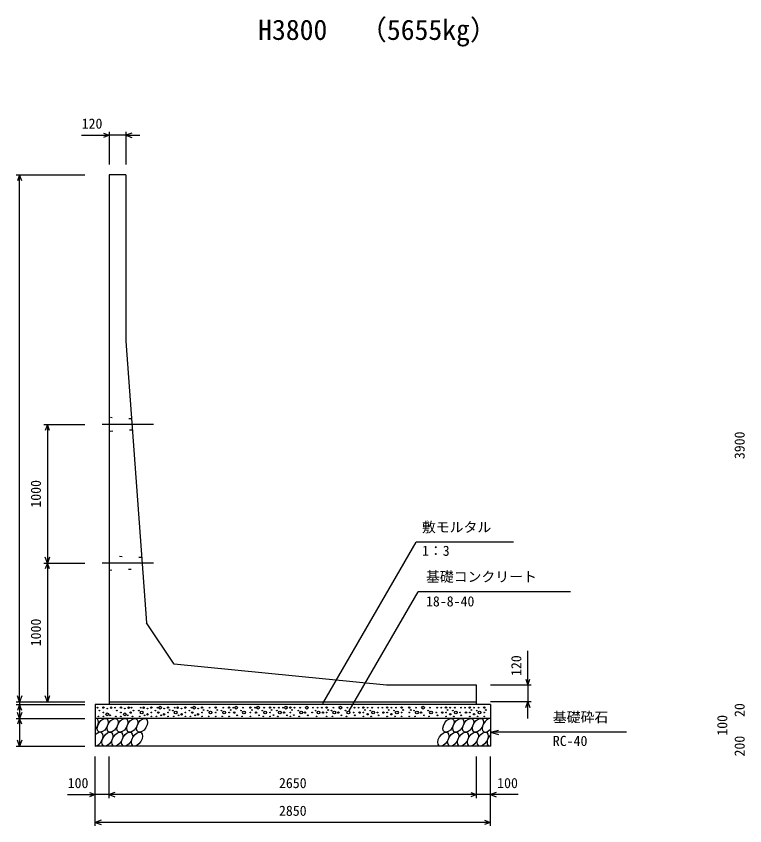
# Model space of a CAD drawing. Units: millimetres, scale not verified. Extents: x -67200 to 67200, y -23760 to 23760.
# Drawn here: x 44793 to 50048, y -14001 to -8160 of the extents above; entities that cross this region are included whole.
import ezdxf
from ezdxf.enums import TextEntityAlignment as Align

# ---------------------------------------------------------------- set-up
doc = ezdxf.new("R2010")
doc.units = ezdxf.units.MM
doc.header["$LTSCALE"] = 80
doc.linetypes.add('CHAIN1', pattern=[8, 5, -1, 1, -1])
doc.linetypes.add('DOTTED', pattern=[1.75, 0.25, -1.5])
for name, color, linetype, lineweight in [('0-0_CENTER', 7, 'CHAIN1', 25), ('0-1_DIM', 7, 'Continuous', 25), ('0-3_HATCH', 6, 'Continuous', 25), ('0-6_OUTLINE', 1, 'Continuous', 25), ('0-7_OUTLINE2', 4, 'DOTTED', 25), ('0-8_TXT', 7, 'Continuous', 25)]:
    doc.layers.add(name, color=color, linetype=linetype, lineweight=lineweight)
doc.styles.add('ＭＳ ゴシック', font='')
doc.styles.get('ＭＳ ゴシック').set_extended_font_data('MS Gothic')

msp = doc.modelspace()

# ---------------------------------------------------------------- linework, layer by layer
at = {"layer": '0-0_CENTER'}
for p, q in [((45783.5, -11105.79), (45414.31, -11105.79)), ((45783.5, -12105.79), (45414.31, -12105.79))]:
    msp.add_line(p, q, dxfattribs=at)
at = {"layer": '0-1_DIM'}
for p, q in [((45464.11, -8993.9), (45464.11, -9230.79)), ((45584.11, -8993.9), (45584.11, -9230.79)), ((45264.56, -9018.9), (45464.11, -9018.9)), ((45584.11, -9018.9), (45464.11, -9018.9)), ((45584.11, -9018.9), (45684.11, -9018.9)), ((44793.39, -9305.79), (45288.39, -9305.79)), ((44818.39, -13105.79), (44818.39, -9305.79)), ((44993.39, -11105.79), (45288.39, -11105.79)), ((45018.39, -11105.79), (45018.39, -12105.79)), ((47005.52, -13117.69), (47676.79, -11955.01)), ((48379.21, -11955.01), (47676.79, -11955.01)), ((44993.39, -12105.79), (45288.39, -12105.79)), ((45018.39, -12105.79), (45018.39, -13105.79)), ((47195.01, -13172.08), (47691.27, -12312.52)), ((48790.82, -12312.52), (47691.27, -12312.52)), ((48483.39, -12985.79), (48483.39, -12738.1)), ((48508.39, -12985.79), (48213.39, -12985.79)), ((48483.39, -12985.79), (48483.39, -13105.79)), ((44793.39, -13105.79), (45288.39, -13105.79)), ((44793.39, -13125.79), (45288.39, -13125.79)), ((44818.39, -13105.79), (44818.39, -13125.79)), ((44818.39, -13125.79), (44818.39, -13225.79)), ((48508.39, -13105.79), (48213.39, -13105.79)), ((48483.39, -13225.79), (48483.39, -13105.79)), ((44793.39, -13225.79), (45288.39, -13225.79)), ((44818.39, -13225.79), (44818.39, -13425.79)), ((48213.39, -13325.79), (48271.35, -13310.26)), ((49193.71, -13325.79), (48213.39, -13325.79)), ((48213.39, -13325.79), (48271.35, -13341.32)), ((44793.39, -13425.79), (45288.39, -13425.79)), ((45363.39, -14000.79), (45363.39, -13500.79)), ((45463.39, -13800.79), (45463.39, -13500.79)), ((48113.39, -13800.79), (48113.39, -13500.79)), ((48113.39, -13800.79), (48113.39, -13500.79)), ((48213.39, -14000.79), (48213.39, -13500.79)), ((45163.85, -13775.79), (45363.39, -13775.79)), ((45463.39, -13775.79), (45363.39, -13775.79)), ((48113.39, -13775.79), (45463.39, -13775.79)), ((48213.39, -13775.79), (48113.39, -13775.79)), ((48412.94, -13775.79), (48213.39, -13775.79)), ((48213.39, -13975.79), (45363.39, -13975.79))]:
    msp.add_line(p, q, dxfattribs=at)
for points in [[(45421.82, -9003.51), (45464.11, -9018.9), (45421.82, -9034.29)], [(45626.39, -9003.51), (45584.11, -9018.9), (45626.39, -9034.29)], [(44833.78, -9348.08), (44818.39, -9305.79), (44803, -9348.08)], [(45033.78, -11148.08), (45018.39, -11105.79), (45003, -11148.08)], [(45033.78, -12063.51), (45018.39, -12105.79), (45003, -12063.51)], [(45033.78, -12148.08), (45018.39, -12105.79), (45003, -12148.08)], [(48468, -12943.51), (48483.39, -12985.79), (48498.78, -12943.51)], [(44833.78, -13063.51), (44818.39, -13105.79), (44803, -13063.51)], [(45033.78, -13063.51), (45018.39, -13105.79), (45003, -13063.51)], [(44833.78, -13168.08), (44818.39, -13125.79), (44803, -13168.08)], [(48468, -13148.08), (48483.39, -13105.79), (48498.78, -13148.08)], [(44833.78, -13183.51), (44818.39, -13225.79), (44803, -13183.51)], [(44833.78, -13268.08), (44818.39, -13225.79), (44803, -13268.08)], [(44833.78, -13383.51), (44818.39, -13425.79), (44803, -13383.51)], [(45321.11, -13760.4), (45363.39, -13775.79), (45321.11, -13791.18)], [(45505.68, -13760.4), (45463.39, -13775.79), (45505.68, -13791.18)], [(48071.11, -13760.4), (48113.39, -13775.79), (48071.11, -13791.18)], [(48255.68, -13760.4), (48213.39, -13775.79), (48255.68, -13791.18)], [(45405.68, -13960.4), (45363.39, -13975.79), (45405.68, -13991.18)], [(48171.11, -13960.4), (48213.39, -13975.79), (48171.11, -13991.18)]]:
    msp.add_lwpolyline(points, dxfattribs=at)
at = {"layer": '0-3_HATCH'}
for centre, radius in [((45832.35, -13148.62), 10), ((46077.58, -13148.62), 10), ((46379.81, -13148.62), 10), ((46537.47, -13148.62), 10), ((46739.1, -13148.62), 10), ((46889.73, -13148.62), 10), ((47131.38, -13148.62), 10), ((47727.35, -13148.62), 10), ((45379.36, -13148.62), 2.5), ((45393.38, -13169.63), 2.5), ((45422.25, -13147.74), 5), ((45422.25, -13183.63), 2.5), ((45450.29, -13196.77), 10), ((45450.29, -13155.62), 2.5), ((45478.33, -13148.62), 5), ((45505.47, -13148.62), 2.5), ((45519.48, -13169.63), 2.5), ((45548.36, -13147.74), 5), ((45548.36, -13183.63), 2.5), ((45576.4, -13196.77), 10), ((45576.4, -13155.62), 2.5), ((45604.43, -13148.62), 5), ((45618.45, -13183.63), 5), ((45625.47, -13148.62), 2.5), ((45639.48, -13169.63), 2.5), ((45677.3, -13169.63), 2.5), ((45698.33, -13183.63), 10), ((45691.32, -13148.62), 2.5), ((45712.35, -13148.62), 5), ((45740.39, -13196.77), 5), ((45740.39, -13155.62), 2.5), ((45768.43, -13147.74), 5), ((45768.43, -13183.63), 2.5), ((45797.3, -13169.63), 2.5), ((45811.32, -13148.62), 2.5), ((45818.33, -13183.63), 5), ((45860.39, -13196.77), 5), ((45860.39, -13155.62), 2.5), ((45888.43, -13147.74), 5), ((45888.43, -13183.63), 2.5), ((45899.77, -13165.31), 2.5), ((45922.53, -13169.63), 2.5), ((45943.56, -13183.63), 10), ((45936.54, -13148.62), 2.5), ((45957.58, -13148.62), 5), ((45985.61, -13196.77), 5), ((45985.61, -13155.62), 2.5), ((46013.65, -13147.74), 5), ((46013.65, -13183.63), 2.5), ((46042.53, -13169.63), 2.5), ((46056.54, -13148.62), 2.5), ((46063.56, -13183.63), 5), ((46105.61, -13196.77), 5), ((46105.61, -13155.62), 2.5), ((46133.65, -13147.74), 5), ((46133.65, -13183.63), 2.5), ((46144.99, -13165.31), 2.5), ((46174.45, -13169.63), 2.5), ((46195.48, -13183.63), 10), ((46188.47, -13148.62), 2.5), ((46232.09, -13147.74), 5), ((46232.09, -13183.63), 2.5), ((46243.43, -13165.31), 2.5), ((46272.89, -13169.63), 2.5), ((46293.92, -13183.63), 10), ((46286.91, -13148.62), 2.5), ((46329.08, -13147.74), 5), ((46329.08, -13183.63), 2.5), ((46340.42, -13165.31), 2.5), ((46358.78, -13148.62), 2.5), ((46365.79, -13183.63), 5), ((46415.16, -13169.63), 2.5), ((46436.19, -13183.63), 10), ((46429.18, -13148.62), 2.5), ((46482.47, -13147.74), 5), ((46482.47, -13183.63), 2.5), ((46493.81, -13165.31), 2.5), ((46516.44, -13148.62), 2.5), ((46523.45, -13183.63), 5), ((46568.14, -13169.63), 2.5), ((46589.17, -13183.63), 10), ((46582.15, -13148.62), 2.5), ((46624.33, -13147.74), 5), ((46624.33, -13183.63), 2.5), ((46635.67, -13165.31), 2.5), ((46654.03, -13148.62), 2.5), ((46673.26, -13169.63), 2.5), ((46694.29, -13183.63), 10), ((46687.28, -13148.62), 2.5), ((46718.07, -13148.62), 2.5), ((46725.08, -13183.63), 5), ((46770.86, -13147.74), 5), ((46770.86, -13183.63), 2.5), ((46782.2, -13165.31), 2.5), ((46800.56, -13148.62), 2.5), ((46827.56, -13169.63), 2.5), ((46848.59, -13183.63), 10), ((46841.57, -13148.62), 2.5), ((46875.71, -13183.63), 5), ((46927.39, -13183.63), 2.5), ((46933.82, -13148.62), 2.5), ((46953.05, -13169.63), 2.5), ((46974.08, -13183.63), 10), ((46967.07, -13148.62), 2.5), ((46997.86, -13148.62), 2.5), ((47004.87, -13183.63), 5), ((47032.27, -13147.74), 5), ((47032.27, -13183.63), 2.5), ((47043.61, -13165.31), 2.5), ((47066.73, -13169.63), 2.5), ((47087.76, -13183.63), 10), ((47080.74, -13148.62), 2.5), ((47117.36, -13183.63), 5), ((47168, -13169.63), 2.5), ((47189.03, -13183.63), 10), ((47182.02, -13148.62), 2.5), ((47227.05, -13183.63), 2.5), ((47233.48, -13148.62), 2.5), ((47262.86, -13148.62), 2.5), ((47269.87, -13183.63), 5), ((47297.26, -13147.74), 5), ((47297.26, -13183.63), 2.5), ((47308.6, -13165.31), 2.5), ((47327.74, -13195.92), 5), ((47327.57, -13148.62), 2.5), ((47346.78, -13169.63), 2.5), ((47367.81, -13183.63), 10), ((47360.8, -13148.62), 2.5), ((47398.54, -13183.63), 2.5), ((47404.97, -13148.62), 2.5), ((47434.34, -13148.62), 2.5), ((47441.35, -13183.63), 5), ((47468.75, -13147.74), 5), ((47468.75, -13183.63), 2.5), ((47480.09, -13165.31), 2.5), ((47499.22, -13195.92), 5), ((47499.06, -13148.62), 2.5), ((47518.27, -13169.63), 2.5), ((47539.3, -13183.63), 10), ((47532.29, -13148.62), 2.5), ((47573.22, -13147.74), 5), ((47573.22, -13183.63), 2.5), ((47584.56, -13165.31), 2.5), ((47628.23, -13147.74), 5), ((47628.23, -13183.63), 2.5), ((47639.57, -13165.31), 2.5), ((47662.69, -13169.63), 2.5), ((47683.72, -13183.63), 10), ((47676.71, -13148.62), 2.5), ((47713.33, -13183.63), 5), ((47763.96, -13169.63), 2.5), ((47784.99, -13183.63), 10), ((47777.98, -13148.62), 2.5), ((47823.02, -13183.63), 2.5), ((47829.45, -13148.62), 2.5), ((47858.82, -13148.62), 2.5), ((47865.83, -13183.63), 5), ((47893.23, -13147.74), 5), ((47893.23, -13183.63), 2.5), ((47904.57, -13165.31), 2.5), ((47923.7, -13195.92), 5), ((47923.54, -13148.62), 2.5), ((47942.75, -13169.63), 2.5), ((47963.78, -13183.63), 10), ((47956.77, -13148.62), 2.5), ((47994.5, -13183.63), 2.5), ((48000.94, -13148.62), 2.5), ((48030.31, -13148.62), 2.5), ((48037.32, -13183.63), 5), ((48064.71, -13147.74), 5), ((48064.71, -13183.63), 2.5), ((48076.05, -13165.31), 2.5), ((48095.19, -13195.92), 5), ((48095.02, -13148.62), 2.5), ((48114.23, -13169.63), 2.5), ((48135.26, -13183.63), 10), ((48128.25, -13148.62), 2.5), ((48169.19, -13147.74), 5), ((48169.19, -13183.63), 2.5), ((48180.53, -13165.31), 2.5), ((45386.37, -13211.65), 2.5), ((45422.25, -13211.65), 2.5), ((45471.32, -13203.77), 2.5), ((45512.47, -13211.65), 2.5), ((45548.36, -13211.65), 2.5), ((45597.43, -13203.77), 2.5), ((45632.47, -13211.65), 2.5), ((45684.31, -13211.65), 2.5), ((45719.36, -13203.77), 2.5), ((45768.43, -13211.65), 2.5), ((45804.31, -13211.65), 2.5), ((45839.36, -13203.77), 2.5), ((45888.43, -13211.65), 2.5), ((45929.54, -13211.65), 2.5), ((45964.58, -13203.77), 2.5), ((46013.65, -13211.65), 2.5), ((46049.54, -13211.65), 2.5), ((46084.58, -13203.77), 2.5), ((46133.65, -13211.65), 2.5), ((46181.46, -13211.65), 2.5), ((46232.09, -13211.65), 2.5), ((46279.9, -13211.65), 2.5), ((46329.08, -13211.65), 2.5), ((46386.82, -13203.77), 2.5), ((46422.17, -13211.65), 2.5), ((46482.47, -13211.65), 2.5), ((46544.48, -13203.77), 2.5), ((46575.15, -13211.65), 2.5), ((46624.33, -13211.65), 2.5), ((46648.99, -13201.98), 2.5), ((46680.27, -13211.65), 2.5), ((46746.11, -13203.77), 2.5), ((46770.86, -13211.65), 2.5), ((46795.52, -13201.98), 2.5), ((46834.57, -13211.65), 2.5), ((46896.74, -13203.77), 2.5), ((46960.06, -13211.65), 2.5), ((47032.27, -13211.65), 2.5), ((47073.74, -13211.65), 2.5), ((47138.39, -13203.77), 2.5), ((47175.01, -13211.65), 2.5), ((47235.39, -13203.77), 2.5), ((47297.26, -13211.65), 2.5), ((47353.79, -13211.65), 2.5), ((47406.88, -13203.77), 2.5), ((47468.75, -13211.65), 2.5), ((47525.28, -13211.65), 2.5), ((47573.22, -13211.65), 2.5), ((47628.23, -13211.65), 2.5), ((47669.7, -13211.65), 2.5), ((47734.35, -13203.77), 2.5), ((47770.97, -13211.65), 2.5), ((47831.36, -13203.77), 2.5), ((47893.23, -13211.65), 2.5), ((47949.76, -13211.65), 2.5), ((48002.85, -13203.77), 2.5), ((48064.71, -13211.65), 2.5), ((48121.24, -13211.65), 2.5), ((48169.19, -13211.65), 2.5)]:
    msp.add_circle(centre, radius, dxfattribs=at)
for centre, start_param, end_param in [((45346.91, -13275.81), 4.385593, 6.6745444), ((48194.92, -13275.81), 0.3357715, 4.4411806), ((45380.67, -13375.79), 3.5111464, 7.548991), ((48228.68, -13375.79), 1.2110787, 3.5658734)]:
    msp.add_ellipse(centre, major_axis=(29.09, 47.08), ratio=0.5792, start_param=start_param, end_param=end_param, dxfattribs=at)
for centre in [(45417.85, -13275.81), (45488.8, -13275.81), (45559.74, -13275.81), (45630.69, -13275.81), (45701.63, -13275.81), (47911.13, -13275.81), (47982.08, -13275.81), (48053.02, -13275.81), (48123.97, -13275.81), (45451.61, -13375.79), (45522.56, -13375.79), (45593.5, -13375.79), (45664.45, -13375.79), (47873.95, -13375.79), (47944.89, -13375.79), (48015.84, -13375.79), (48086.79, -13375.79), (48157.73, -13375.79)]:
    msp.add_ellipse(centre, major_axis=(29.09, 47.08), ratio=0.5792, dxfattribs=at)
at = {"layer": '0-6_OUTLINE'}
for p, q in [((45583.39, -9305.79), (45463.39, -9305.79)), ((45463.39, -9305.79), (45463.39, -13125.79)), ((45583.39, -9305.79), (45583.39, -10505.79)), ((45583.39, -10505.79), (45733.39, -12535.79)), ((45933.39, -12835.79), (45733.39, -12535.79)), ((47463.39, -12985.79), (45933.39, -12835.79)), ((45463.39, -13105.79), (48113.39, -13105.79)), ((48213.39, -13125.79), (48213.39, -13425.79)), ((48213.39, -13225.79), (45363.39, -13225.79)), ((48213.39, -13425.79), (45363.39, -13425.79))]:
    msp.add_line(p, q, dxfattribs=at)
for points in [[(48113.39, -13125.79), (48113.39, -12985.79), (47463.39, -12985.79)], [(48213.39, -13125.79), (45363.39, -13125.79), (45363.39, -13425.79)]]:
    msp.add_lwpolyline(points, dxfattribs=at)
at = {"layer": '0-7_OUTLINE2'}
for p, q in [((45624.77, -11065.79), (45472.39, -11055.79)), ((45630.68, -11145.79), (45463.39, -11155.79)), ((45698.66, -12065.79), (45463.39, -12055.79)), ((45463.39, -12155.79), (45704.58, -12145.79))]:
    msp.add_line(p, q, dxfattribs=at)

# ---------------------------------------------------------------- texts
at = {"layer": '0-1_DIM', "style": 'ＭＳ ゴシック'}
for s, p in [('120', (45265.47, -8993.9)), ('敷モルタル', (47719.64, -11905.01)), ('1：3', (47719.64, -12075.13)), ('基礎コンクリート', (47748.53, -12262.52)), ('18-8-40', (47748.53, -12440.15)), ('基礎砕石', (48663.65, -13275.79)), ('RC-40', (48663.65, -13447.17)), ('100', (45164.75, -13750.79)), ('2650', (46688.39, -13750.79)), ('100', (48262.03, -13750.79)), ('2850', (46688.39, -13950.79))]:
    msp.add_text(s, height=73.31, dxfattribs=at).set_placement(p, align=Align.BOTTOM_LEFT)
for s, p in [('3900', (50068.75, -11355.79)), ('1000', (44993.39, -11705.79)), ('1000', (44993.39, -12705.79)), ('120', (48458.39, -12920.15)), ('20', (50068.75, -13215.73)), ('100', (49943.75, -13350.79)), ('200', (50068.75, -13500.79))]:
    msp.add_text(s, height=73.31, rotation=90, dxfattribs=at).set_placement(p, align=Align.BOTTOM_LEFT)
at = {"layer": '0-8_TXT', "style": 'ＭＳ ゴシック'}
for s, p in [('（5655kg）', (47267.01, -8375.55)), ('H3800', (46538.39, -8375.55))]:
    msp.add_text(s, height=146.6, dxfattribs=at).set_placement(p, align=Align.BOTTOM_LEFT)

doc.saveas('drawing.dxf')
